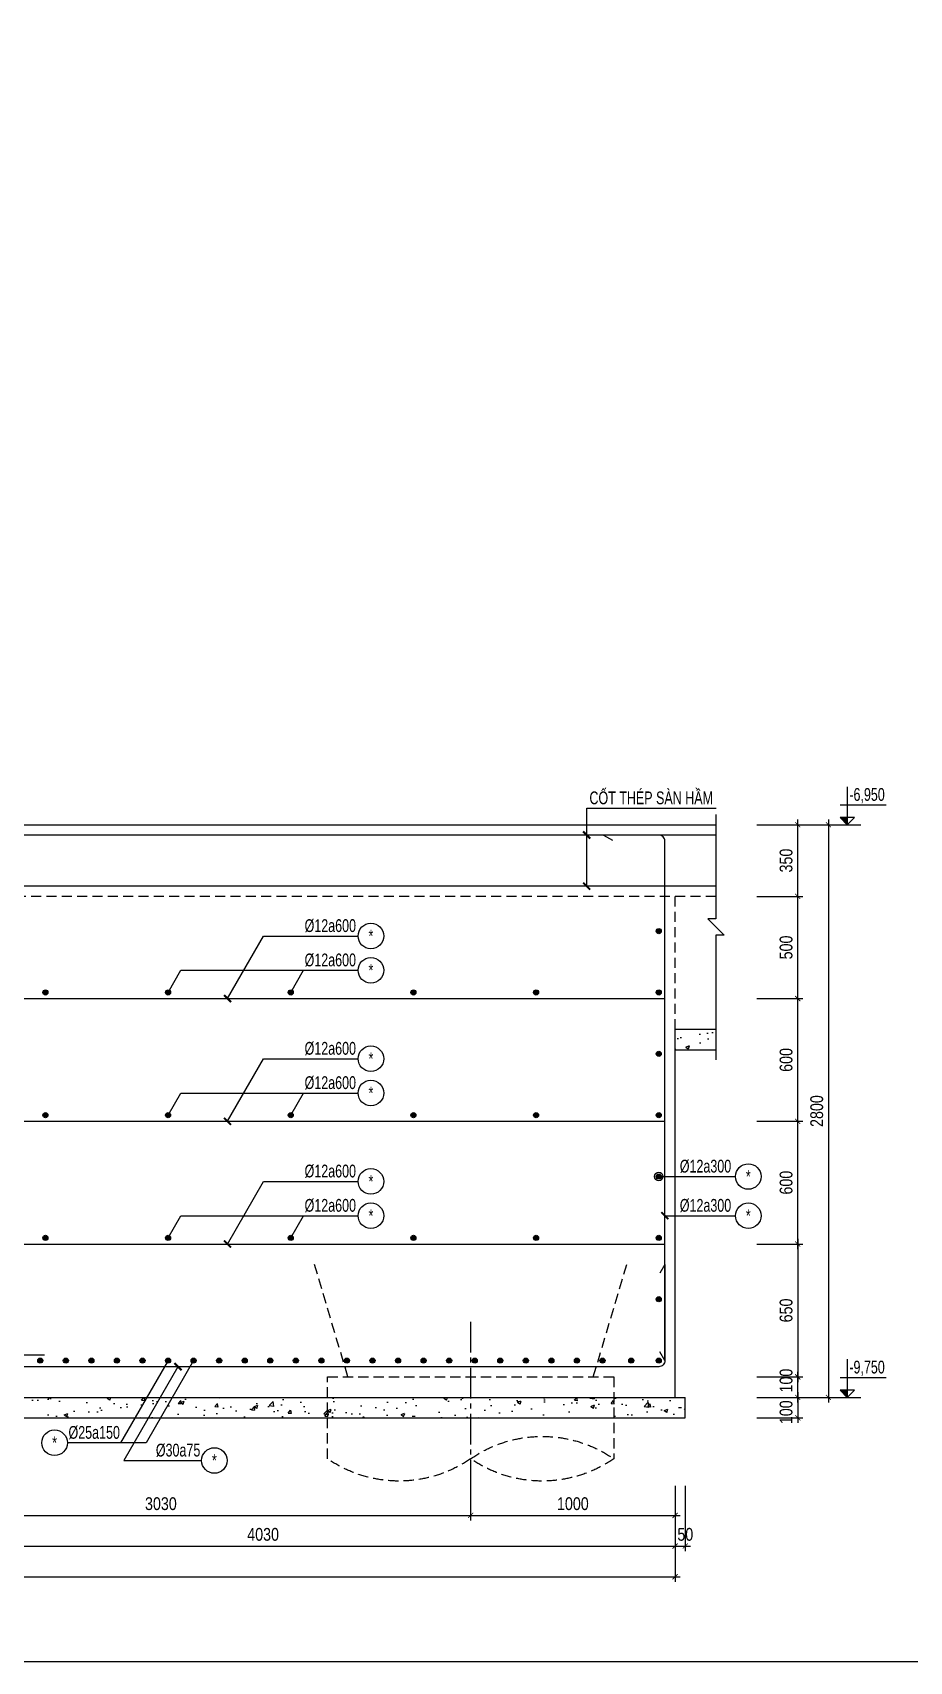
# Model space of a CAD drawing. Extents: x 71 to 2424299, y -14 to 1061502.
# Drawn here: x 1092698 to 1096987, y 486816 to 494781 of the extents above; entities that cross this region are included whole.
import ezdxf
from ezdxf.enums import TextEntityAlignment as Align

# ---------------------------------------------------------------- set-up
doc = ezdxf.new("R2010")
doc.units = 0
doc.header["$LTSCALE"] = 1000
doc.header["$MEASUREMENT"] = 0
doc.header["$PDMODE"] = 3
doc.linetypes.add('CENTER2', pattern=[1.125, 0.75, -0.125, 0.125, -0.125])
doc.linetypes.add('HIDDEN', pattern=[0.375, 0.25, -0.125])
doc.layers.get('0').update_dxf_attribs({"linetype": 'CONTINUOUS'})
doc.layers.get('Defpoints').update_dxf_attribs({"linetype": 'CONTINUOUS'})
for name, color, linetype in [('CDC.01.AXIS', 160, 'CENTER2'), ('CDC.02.DIM', 1, 'CONTINUOUS'), ('CDC.03.BORDER', 3, 'CONTINUOUS'), ('CDC.04.HIDDEN', 8, 'HIDDEN'), ('CDC.05.STEEL', 4, 'CONTINUOUS'), ('CDC.06.TEXT', 2, 'CONTINUOUS'), ('CDC.10.HATCH', 9, 'CONTINUOUS'), ('CDC.11.NOTE', 8, 'CONTINUOUS'), ('CDC.12.PILE', 7, 'CONTINUOUS'), ('CDC.14.STEELNUM', 9, 'CONTINUOUS')]:
    doc.layers.add(name, color=color, linetype=linetype)
doc.styles.add('ARIAL', font='arial.ttf', dxfattribs={"width": 0.8})
doc.dimstyles.new('25', dxfattribs={"dimscale": 25, "dimtxt": 2.5, "dimasz": 1, "dimexe": 1, "dimexo": 0, "dimgap": 1, "dimtad": 1, "dimdec": 0, "dimdsep": 46, "dimtxsty": 'ARIAL', "dimblk": 'ARCHTICK', "dimcen": 1, "dimdle": 1, "dimclrd": 256, "dimclre": 256, "dimclrt": 2, "dimadec": 0, "dimazin": 0, "dimtfac": 0.00072, "dimtdec": 0, "dimtix": 1, "dimtmove": 2, "dimatfit": 3, "dimldrblk": 'ARCHTICK', "dimfxl": 1, "dimtolj": 1, "dimarcsym": 0})

# ---------------------------------------------------------------- blocks, each defined once
blk = doc.blocks.new('_ArchTick')
at = {"color": 0, "linetype": 'ByBlock', "const_width": 0.15}
blk.add_lwpolyline([(-0.5, -0.5), (0.5, 0.5)], dxfattribs=at)
blk = doc.blocks.new('*D1564')
at = {"layer": 'CDC.02.DIM', "lineweight": -2, "transparency": 16777216}
for p, q in [((1091810.5, 487674.5), (1091810.5, 487354.7)), ((1095840.5, 487674.5), (1095840.5, 487354.7)), ((1091785.5, 487379.7), (1095865.5, 487379.7))]:
    blk.add_line(p, q, dxfattribs=at)
at = {"layer": 'Defpoints', "color": 0, "transparency": 16777216}
for p in [(1091810.5, 487674.5), (1095840.5, 487674.5), (1095840.5, 487379.7)]:
    blk.add_point(p, dxfattribs=at)
at = {"layer": 'CDC.02.DIM', "lineweight": -2, "transparency": 16777216, "xscale": 25, "yscale": 25, "zscale": 25, "rotation": 180}
blk.add_blockref('_ArchTick', (1091810.5, 487379.7), dxfattribs=at)
at = {"layer": 'CDC.02.DIM', "lineweight": -2, "transparency": 16777216, "xscale": 25, "yscale": 25, "zscale": 25}
blk.add_blockref('_ArchTick', (1095840.5, 487379.7), dxfattribs=at)
at = {"layer": 'CDC.02.DIM', "color": 2, "transparency": 16777216, "insert": (1093825.5, 487436.6), "char_height": 62.5, "attachment_point": 5, "style": 'ARIAL'}
blk.add_mtext('\\A1;4030', dxfattribs=at)
blk = doc.blocks.new('*D1565')
at = {"layer": 'CDC.02.DIM', "lineweight": -2, "transparency": 16777216}
for p, q in [((1095840.5, 487674.5), (1095840.5, 487354.7)), ((1095890.5, 487674.5), (1095890.5, 487354.7)), ((1095815.5, 487379.7), (1095915.5, 487379.7))]:
    blk.add_line(p, q, dxfattribs=at)
at = {"layer": 'Defpoints', "color": 0, "transparency": 16777216}
for p in [(1095840.5, 487674.5), (1095890.5, 487674.5), (1095890.5, 487379.7)]:
    blk.add_point(p, dxfattribs=at)
at = {"layer": 'CDC.02.DIM', "lineweight": -2, "transparency": 16777216, "xscale": 25, "yscale": 25, "zscale": 25, "rotation": 180}
blk.add_blockref('_ArchTick', (1095840.5, 487379.7), dxfattribs=at)
at = {"layer": 'CDC.02.DIM', "lineweight": -2, "transparency": 16777216, "xscale": 25, "yscale": 25, "zscale": 25}
blk.add_blockref('_ArchTick', (1095890.5, 487379.7), dxfattribs=at)
at = {"layer": 'CDC.02.DIM', "color": 2, "transparency": 16777216, "insert": (1095890.5, 487436.6), "char_height": 62.5, "attachment_point": 5, "style": 'ARIAL'}
blk.add_mtext('\\A1;50', dxfattribs=at)
blk = doc.blocks.new('*D1566')
at = {"layer": 'CDC.02.DIM', "lineweight": -2, "transparency": 16777216}
for p, q in [((1087780.5, 487674.5), (1087780.5, 487204.7)), ((1095840.5, 487674.5), (1095840.5, 487204.7)), ((1087755.5, 487229.7), (1095865.5, 487229.7))]:
    blk.add_line(p, q, dxfattribs=at)
at = {"layer": 'Defpoints', "color": 0, "transparency": 16777216}
for p in [(1087780.5, 487674.5), (1095840.5, 487674.5), (1095840.5, 487229.7)]:
    blk.add_point(p, dxfattribs=at)
at = {"layer": 'CDC.02.DIM', "lineweight": -2, "transparency": 16777216, "xscale": 25, "yscale": 25, "zscale": 25, "rotation": 180}
blk.add_blockref('_ArchTick', (1087780.5, 487229.7), dxfattribs=at)
at = {"layer": 'CDC.02.DIM', "lineweight": -2, "transparency": 16777216, "xscale": 25, "yscale": 25, "zscale": 25}
blk.add_blockref('_ArchTick', (1095840.5, 487229.7), dxfattribs=at)
at = {"layer": 'CDC.02.DIM', "color": 2, "transparency": 16777216, "insert": (1091810.5, 487286.6), "char_height": 62.5, "attachment_point": 5, "style": 'ARIAL'}
blk.add_mtext('\\A1;8060', dxfattribs=at)
blk = doc.blocks.new('*D1568')
at = {"layer": 'CDC.02.DIM', "lineweight": -2, "transparency": 16777216}
for p, q in [((1091810.5, 487674.5), (1091810.5, 487504.7)), ((1094840.5, 487674.5), (1094840.5, 487504.7)), ((1091785.5, 487529.7), (1094865.5, 487529.7))]:
    blk.add_line(p, q, dxfattribs=at)
at = {"layer": 'Defpoints', "color": 0, "transparency": 16777216}
for p in [(1091810.5, 487674.5), (1094840.5, 487674.5), (1094840.5, 487529.7)]:
    blk.add_point(p, dxfattribs=at)
at = {"layer": 'CDC.02.DIM', "lineweight": -2, "transparency": 16777216, "xscale": 25, "yscale": 25, "zscale": 25, "rotation": 180}
blk.add_blockref('_ArchTick', (1091810.5, 487529.7), dxfattribs=at)
at = {"layer": 'CDC.02.DIM', "lineweight": -2, "transparency": 16777216, "xscale": 25, "yscale": 25, "zscale": 25}
blk.add_blockref('_ArchTick', (1094840.5, 487529.7), dxfattribs=at)
at = {"layer": 'CDC.02.DIM', "color": 2, "transparency": 16777216, "insert": (1093325.5, 487586.6), "char_height": 62.5, "attachment_point": 5, "style": 'ARIAL'}
blk.add_mtext('\\A1;3030', dxfattribs=at)
blk = doc.blocks.new('*D1569')
at = {"layer": 'CDC.02.DIM', "lineweight": -2, "transparency": 16777216}
for p, q in [((1096240.5, 488106.8), (1096465.5, 488106.8)), ((1096440.5, 488131.8), (1096440.5, 487981.8)), ((1096240.5, 488006.8), (1096465.5, 488006.8))]:
    blk.add_line(p, q, dxfattribs=at)
at = {"layer": 'Defpoints', "color": 0, "transparency": 16777216}
for p in [(1096240.5, 488106.8), (1096240.5, 488006.8), (1096440.5, 488006.8)]:
    blk.add_point(p, dxfattribs=at)
at = {"layer": 'CDC.02.DIM', "lineweight": -2, "transparency": 16777216, "xscale": 25, "yscale": 25, "zscale": 25}
for p, rotation in [((1096440.5, 488106.8), 90), ((1096440.5, 488006.8), 270)]:
    blk.add_blockref('_ArchTick', p, dxfattribs=dict(at, rotation=rotation))
at = {"layer": 'CDC.02.DIM', "color": 2, "transparency": 16777216, "insert": (1096383.6, 488034.1), "char_height": 62.5, "attachment_point": 5, "rotation": 90, "style": 'ARIAL'}
blk.add_mtext('\\A1;100', dxfattribs=at)
blk = doc.blocks.new('*D1570')
at = {"layer": 'CDC.02.DIM', "lineweight": -2, "transparency": 16777216}
for p, q in [((1096240.5, 488206.8), (1096465.5, 488206.8)), ((1096440.5, 488081.8), (1096440.5, 488231.8)), ((1096240.5, 488106.8), (1096465.5, 488106.8))]:
    blk.add_line(p, q, dxfattribs=at)
at = {"layer": 'Defpoints', "color": 0, "transparency": 16777216}
for p in [(1096240.5, 488206.8), (1096440.5, 488206.8), (1096240.5, 488106.8)]:
    blk.add_point(p, dxfattribs=at)
at = {"layer": 'CDC.02.DIM', "lineweight": -2, "transparency": 16777216, "xscale": 25, "yscale": 25, "zscale": 25}
for p, rotation in [((1096440.5, 488206.8), 90), ((1096440.5, 488106.8), 270)]:
    blk.add_blockref('_ArchTick', p, dxfattribs=dict(at, rotation=rotation))
at = {"layer": 'CDC.02.DIM', "color": 2, "transparency": 16777216, "insert": (1096383.6, 488189), "char_height": 62.5, "attachment_point": 5, "rotation": 90, "style": 'ARIAL'}
blk.add_mtext('\\A1;100', dxfattribs=at)
blk = doc.blocks.new('*D1571')
at = {"layer": 'CDC.02.DIM', "lineweight": -2, "transparency": 16777216}
for p, q in [((1096240.5, 489456.8), (1096465.5, 489456.8)), ((1096440.5, 488831.8), (1096440.5, 489481.8)), ((1096240.5, 488856.8), (1096465.5, 488856.8))]:
    blk.add_line(p, q, dxfattribs=at)
at = {"layer": 'Defpoints', "color": 0, "transparency": 16777216}
for p in [(1096240.5, 489456.8), (1096440.5, 489456.8), (1096240.5, 488856.8)]:
    blk.add_point(p, dxfattribs=at)
at = {"layer": 'CDC.02.DIM', "lineweight": -2, "transparency": 16777216, "xscale": 25, "yscale": 25, "zscale": 25}
for p, rotation in [((1096440.5, 489456.8), 90), ((1096440.5, 488856.8), 270)]:
    blk.add_blockref('_ArchTick', p, dxfattribs=dict(at, rotation=rotation))
at = {"layer": 'CDC.02.DIM', "color": 2, "transparency": 16777216, "insert": (1096383.6, 489156.8), "char_height": 62.5, "attachment_point": 5, "rotation": 90, "style": 'ARIAL'}
blk.add_mtext('\\A1;600', dxfattribs=at)
blk = doc.blocks.new('*D1572')
at = {"layer": 'CDC.02.DIM', "lineweight": -2, "transparency": 16777216}
for p, q in [((1096240.5, 490056.8), (1096465.5, 490056.8)), ((1096440.5, 489431.8), (1096440.5, 490081.8)), ((1096240.5, 489456.8), (1096465.5, 489456.8))]:
    blk.add_line(p, q, dxfattribs=at)
at = {"layer": 'Defpoints', "color": 0, "transparency": 16777216}
for p in [(1096240.5, 490056.8), (1096440.5, 490056.8), (1096240.5, 489456.8)]:
    blk.add_point(p, dxfattribs=at)
at = {"layer": 'CDC.02.DIM', "lineweight": -2, "transparency": 16777216, "xscale": 25, "yscale": 25, "zscale": 25}
for p, rotation in [((1096440.5, 490056.8), 90), ((1096440.5, 489456.8), 270)]:
    blk.add_blockref('_ArchTick', p, dxfattribs=dict(at, rotation=rotation))
at = {"layer": 'CDC.02.DIM', "color": 2, "transparency": 16777216, "insert": (1096383.6, 489756.8), "char_height": 62.5, "attachment_point": 5, "rotation": 90, "style": 'ARIAL'}
blk.add_mtext('\\A1;600', dxfattribs=at)
blk = doc.blocks.new('*D1573')
at = {"layer": 'CDC.02.DIM', "lineweight": -2, "transparency": 16777216}
for p, q in [((1096440.5, 490031.8), (1096440.5, 490581.8)), ((1096240.5, 490556.8), (1096465.5, 490556.8)), ((1096240.5, 490056.8), (1096465.5, 490056.8))]:
    blk.add_line(p, q, dxfattribs=at)
at = {"layer": 'Defpoints', "color": 0, "transparency": 16777216}
for p in [(1096240.5, 490556.8), (1096440.5, 490556.8), (1096240.5, 490056.8)]:
    blk.add_point(p, dxfattribs=at)
at = {"layer": 'CDC.02.DIM', "lineweight": -2, "transparency": 16777216, "xscale": 25, "yscale": 25, "zscale": 25}
for p, rotation in [((1096440.5, 490556.8), 90), ((1096440.5, 490056.8), 270)]:
    blk.add_blockref('_ArchTick', p, dxfattribs=dict(at, rotation=rotation))
at = {"layer": 'CDC.02.DIM', "color": 2, "transparency": 16777216, "insert": (1096383.6, 490306.8), "char_height": 62.5, "attachment_point": 5, "rotation": 90, "style": 'ARIAL'}
blk.add_mtext('\\A1;500', dxfattribs=at)
blk = doc.blocks.new('*D1574')
at = {"layer": 'CDC.02.DIM', "lineweight": -2, "transparency": 16777216}
for p, q in [((1096240.5, 490906.8), (1096465.5, 490906.8)), ((1096440.5, 490531.8), (1096440.5, 490931.8)), ((1096240.5, 490556.8), (1096465.5, 490556.8))]:
    blk.add_line(p, q, dxfattribs=at)
at = {"layer": 'Defpoints', "color": 0, "transparency": 16777216}
for p in [(1096240.5, 490906.8), (1096440.5, 490906.8), (1096240.5, 490556.8)]:
    blk.add_point(p, dxfattribs=at)
at = {"layer": 'CDC.02.DIM', "lineweight": -2, "transparency": 16777216, "xscale": 25, "yscale": 25, "zscale": 25}
for p, rotation in [((1096440.5, 490906.8), 90), ((1096440.5, 490556.8), 270)]:
    blk.add_blockref('_ArchTick', p, dxfattribs=dict(at, rotation=rotation))
at = {"layer": 'CDC.02.DIM', "color": 2, "transparency": 16777216, "insert": (1096383.6, 490731.8), "char_height": 62.5, "attachment_point": 5, "rotation": 90, "style": 'ARIAL'}
blk.add_mtext('\\A1;350', dxfattribs=at)
blk = doc.blocks.new('*D1575')
at = {"layer": 'CDC.02.DIM', "lineweight": -2, "transparency": 16777216}
for p, q in [((1096240.5, 490906.8), (1096615.5, 490906.8)), ((1096590.5, 490931.8), (1096590.5, 488081.8)), ((1096240.5, 488106.8), (1096615.5, 488106.8))]:
    blk.add_line(p, q, dxfattribs=at)
at = {"layer": 'Defpoints', "color": 0, "transparency": 16777216}
for p in [(1096240.5, 490906.8), (1096240.5, 488106.8), (1096590.5, 488106.8)]:
    blk.add_point(p, dxfattribs=at)
at = {"layer": 'CDC.02.DIM', "lineweight": -2, "transparency": 16777216, "xscale": 25, "yscale": 25, "zscale": 25}
for p, rotation in [((1096590.5, 490906.8), 90), ((1096590.5, 488106.8), 270)]:
    blk.add_blockref('_ArchTick', p, dxfattribs=dict(at, rotation=rotation))
at = {"layer": 'CDC.02.DIM', "color": 2, "transparency": 16777216, "insert": (1096533.6, 489506.8), "char_height": 62.5, "attachment_point": 5, "rotation": 90, "style": 'ARIAL'}
blk.add_mtext('\\A1;2800', dxfattribs=at)
blk = doc.blocks.new('*D1576')
at = {"layer": 'CDC.02.DIM', "lineweight": -2, "transparency": 16777216}
for p, q in [((1096240.5, 488856.8), (1096465.5, 488856.8)), ((1096440.5, 488881.8), (1096440.5, 488181.8)), ((1096240.5, 488206.8), (1096465.5, 488206.8))]:
    blk.add_line(p, q, dxfattribs=at)
at = {"layer": 'Defpoints', "color": 0, "transparency": 16777216}
for p in [(1096240.5, 488856.8), (1096240.5, 488206.8), (1096440.5, 488206.8)]:
    blk.add_point(p, dxfattribs=at)
at = {"layer": 'CDC.02.DIM', "lineweight": -2, "transparency": 16777216, "xscale": 25, "yscale": 25, "zscale": 25}
for p, rotation in [((1096440.5, 488856.8), 90), ((1096440.5, 488206.8), 270)]:
    blk.add_blockref('_ArchTick', p, dxfattribs=dict(at, rotation=rotation))
at = {"layer": 'CDC.02.DIM', "color": 2, "transparency": 16777216, "insert": (1096383.6, 488531.8), "char_height": 62.5, "attachment_point": 5, "rotation": 90, "style": 'ARIAL'}
blk.add_mtext('\\A1;650', dxfattribs=at)
blk = doc.blocks.new('C1400K')
at = {"layer": 'CDC.01.AXIS', "ltscale": 0.2}
blk.add_line((0, 270.1), (0, -574.3), dxfattribs=at)
at = {"layer": 'CDC.04.HIDDEN', "ltscale": 0.2}
for p, q in [((-600, 0), (-763.4, 550)), ((600, 0), (763.4, 550))]:
    blk.add_line(p, q, dxfattribs=at)
blk.add_lwpolyline([(700, -400), (700, 0), (-700, 0), (-700, -400)], dxfattribs=at)
blk.add_lwpolyline([(700, -400, -0.311974), (0, -400, 0.311974), (-700, -400, 0.311974), (0, -400, 0.36397)], format="xyb", dxfattribs=at)
blk = doc.blocks.new('*D1707')
at = {"layer": 'CDC.02.DIM', "lineweight": -2, "transparency": 16777216}
for p, q in [((1094840.5, 487674.5), (1094840.5, 487504.7)), ((1095840.5, 487674.5), (1095840.5, 487504.7)), ((1094815.5, 487529.7), (1095865.5, 487529.7))]:
    blk.add_line(p, q, dxfattribs=at)
at = {"layer": 'Defpoints', "color": 0, "transparency": 16777216}
for p in [(1094840.5, 487674.5), (1095840.5, 487674.5), (1095840.5, 487529.7)]:
    blk.add_point(p, dxfattribs=at)
at = {"layer": 'CDC.02.DIM', "lineweight": -2, "transparency": 16777216, "xscale": 25, "yscale": 25, "zscale": 25, "rotation": 180}
blk.add_blockref('_ArchTick', (1094840.5, 487529.7), dxfattribs=at)
at = {"layer": 'CDC.02.DIM', "lineweight": -2, "transparency": 16777216, "xscale": 25, "yscale": 25, "zscale": 25}
blk.add_blockref('_ArchTick', (1095840.5, 487529.7), dxfattribs=at)
at = {"layer": 'CDC.02.DIM', "color": 2, "transparency": 16777216, "insert": (1095340.5, 487586.6), "char_height": 62.5, "attachment_point": 5, "style": 'ARIAL'}
blk.add_mtext('\\A1;1000', dxfattribs=at)
blk = doc.blocks.new('34')
at = {"color": 4, "elevation": 0}
blk.add_lwpolyline([(1087304.3, 521742.8), (1107165, 521742.8), (1107165, 536023), (1087304.3, 536023)], close=True, dxfattribs=at)

msp = doc.modelspace()

# ---------------------------------------------------------------- hatches: boundary and pattern name
at = {"layer": 'CDC.10.HATCH'}
h = msp.add_hatch(dxfattribs=at)
h.set_pattern_fill('AR-CONC', color=256, scale=25, style=0)
h.set_pattern_definition([(50, (-65682.96, -20849.44), (179.315046, -15.688034), [18.75, -206.25]), (355, (-65682.96, -20849.44), (-34.687833, 188.048033), [15, -165]), (100.4514, (-65668.02, -20850.75), (144.627345, 172.359886), [15.935047, -175.285528]), (46.1842, (-65682.96, -20799.44), (266.810262, -41.379754), [28.125, -309.375]), (96.6356, (-65660.72, -20802.9), (233.665676, 243.52947), [23.90257, -262.92825]), (351.1842, (-65682.96, -20799.44), (233.665486, 243.52965), [22.5, -247.5]), (21, (-65657.96, -20811.94), (149.226763, -100.654723), [18.75, -206.25]), (326, (-65657.96, -20811.94), (60.828833, 181.28751), [15, -165]), (71.4514, (-65645.52, -20820.33), (210.055657, 80.632624), [15.935047, -175.285528]), (37.5, (-65682.96, -20849.44), (3.0399638, 83.2234635), [0, -163, 0, -167.5, 0, -165.625]), (7.5, (-65682.96, -20849.44), (65.7673844, 98.602928), [0, -95.5, 0, -159.25, 0, -63.125]), (327.5, (-65738.71, -20849.44), (133.455609, -5.638718), [0, -62.5, 0, -195, 0, -258.75]), (317.5, (-65763.71, -20849.44), (145.796542, 25.026246), [0, -81.25, 0, -129.5, 0, -183.75])])
h.paths.add_polyline_path([(1096040.51, 489906.76), (1095840.51, 489906.76), (1095840.51, 489806.76), (1096040.51, 489806.76)])
h = msp.add_hatch(dxfattribs=at)
h.set_pattern_fill('AR-CONC', color=256, scale=25, style=0)
h.set_pattern_definition([(50, (417.19, -42383.04), (179.315046, -15.688034), [18.75, -206.25]), (355, (417.19, -42383.04), (-34.687833, 188.048033), [15, -165]), (100.4514, (432.13, -42384.35), (144.627345, 172.359886), [15.935047, -175.285528]), (46.1842, (417.19, -42333.04), (266.810262, -41.379754), [28.125, -309.375]), (96.6356, (439.42, -42336.5), (233.665676, 243.52947), [23.90257, -262.92825]), (351.1842, (417.2, -42333.04), (233.665486, 243.52965), [22.5, -247.5]), (21, (442.19, -42345.54), (149.226763, -100.654723), [18.75, -206.25]), (326, (442.19, -42345.54), (60.828833, 181.28751), [15, -165]), (71.4514, (454.62, -42353.93), (210.055657, 80.632624), [15.935047, -175.285528]), (37.5, (417.19, -42383.045), (3.0399638, 83.2234635), [0, -163, 0, -167.5, 0, -165.625]), (7.5, (417.19, -42383.045), (65.7673844, 98.602928), [0, -95.5, 0, -159.25, 0, -63.125]), (327.5, (361.44, -42383.045), (133.455609, -5.638718), [0, -62.5, 0, -195, 0, -258.75]), (317.5, (336.44, -42383.04), (145.796542, 25.026246), [0, -81.25, 0, -129.5, 0, -183.75])])
h.paths.add_polyline_path([(1094140.5, 488106.76), (1092510.52, 488106.76), (1092510.52, 488006.76), (1094140.5, 488006.76)])
h.paths.add_polyline_path([(1094840.5, 488106.76), (1094140.5, 488106.76), (1094140.5, 488006.76), (1094840.5, 488006.76)])
h.paths.add_polyline_path([(1095540.5, 488106.76), (1094840.5, 488106.76), (1094840.5, 488006.76), (1095540.5, 488006.76)])
h.paths.add_polyline_path([(1095890.51, 488006.76), (1095890.51, 488106.76), (1095540.5, 488106.76), (1095540.5, 488006.76)])
at = {"layer": 'CDC.11.NOTE'}
for points in [[(1096682.68, 490941.76), (1096647.68, 490941.76), (1096682.68, 490906.76)], [(1096682.68, 488141.76), (1096647.68, 488141.76), (1096682.68, 488106.76)]]:
    msp.add_hatch(color=256, dxfattribs=at).paths.add_polyline_path(points)

# ---------------------------------------------------------------- linework, layer by layer
at = {"layer": 'CDC.03.BORDER'}
for p, q in [((1092610.52, 490906.76), (1096040.51, 490906.76)), ((1095840.51, 488106.76), (1095840.51, 489906.76)), ((1095840.51, 489906.76), (1096040.51, 489906.76))]:
    msp.add_line(p, q, dxfattribs=at)
at = {"layer": 'CDC.04.HIDDEN', "ltscale": 0.2}
for p, q in [((1096040.51, 490556.76), (1092060.52, 490556.76)), ((1095840.51, 489906.76), (1095840.51, 490556.76))]:
    msp.add_line(p, q, dxfattribs=at)
at = {"layer": 'CDC.05.STEEL', "ltscale": 0.3}
for p, q in [((1096040.51, 490856.76), (1087580.53, 490856.76)), ((1095490.51, 490856.76), (1095533.81, 490831.76)), ((1096040.51, 490606.76), (1087580.53, 490606.76)), ((1087830.53, 490056.76), (1095790.51, 490056.76)), ((1087830.53, 489456.76), (1095790.51, 489456.76)), ((1087830.53, 488856.76), (1095790.51, 488856.76)), ((1095790.51, 488756.76), (1095765.51, 488713.46)), ((1095790.51, 488286.76), (1095765.51, 488330.06))]:
    msp.add_line(p, q, dxfattribs=at)
at = {"layer": 'CDC.05.STEEL', "ltscale": 0.3, "elevation": 0}
for points in [[(1092755.52, 488313.76), (1092585.52, 488313.76, -0.4142136), (1092555.52, 488343.76), (1092555.52, 492296.76)], [(1095790.51, 488286.76), (1095790.51, 490826.76, 0.4142136), (1095760.51, 490856.76), (1095490.51, 490856.76)], [(1095790.51, 488756.76), (1095790.51, 488286.76, -0.4142136), (1095760.51, 488256.76), (1087860.53, 488256.76, -0.4142136), (1087830.53, 488286.76), (1087830.53, 488756.76)]]:
    msp.add_lwpolyline(points, format="xyb", dxfattribs=at)
at = {"layer": 'CDC.05.STEEL', "const_width": 12.3, "elevation": 0}
for points in [[(1095760.51, 490392.92, -1), (1095760.51, 490380.61, -1)], [(1092760.51, 490092.92, -1), (1092760.51, 490080.61, -1)], [(1093360.51, 490092.92, -1), (1093360.51, 490080.61, -1)], [(1093960.51, 490092.92, -1), (1093960.51, 490080.61, -1)], [(1094560.51, 490092.92, -1), (1094560.51, 490080.61, -1)], [(1095160.51, 490092.92, -1), (1095160.51, 490080.61, -1)], [(1095760.51, 490092.92, -1), (1095760.51, 490080.61, -1)], [(1095760.51, 489792.92, -1), (1095760.51, 489780.61, -1)], [(1092760.51, 489492.92, -1), (1092760.51, 489480.61, -1)], [(1093360.51, 489492.92, -1), (1093360.51, 489480.61, -1)], [(1093960.51, 489492.92, -1), (1093960.51, 489480.61, -1)], [(1094560.51, 489492.92, -1), (1094560.51, 489480.61, -1)], [(1095160.51, 489492.92, -1), (1095160.51, 489480.61, -1)], [(1095760.51, 489492.92, -1), (1095760.51, 489480.61, -1)], [(1095760.51, 489192.92, -1), (1095760.51, 489180.61, -1)], [(1092760.51, 488892.92, -1), (1092760.51, 488880.61, -1)], [(1093360.51, 488892.92, -1), (1093360.51, 488880.61, -1)], [(1093960.51, 488892.92, -1), (1093960.51, 488880.61, -1)], [(1094560.51, 488892.92, -1), (1094560.51, 488880.61, -1)], [(1095160.51, 488892.92, -1), (1095160.51, 488880.61, -1)], [(1095760.51, 488892.92, -1), (1095760.51, 488880.61, -1)], [(1095760.51, 488592.92, -1), (1095760.51, 488580.61, -1)], [(1092735.53, 488292.92, 1), (1092735.53, 488280.61, 1)], [(1092860.53, 488292.92, 1), (1092860.53, 488280.61, 1)], [(1092985.53, 488292.92, 1), (1092985.53, 488280.61, 1)], [(1093110.53, 488292.92, 1), (1093110.53, 488280.61, 1)], [(1093235.53, 488292.92, 1), (1093235.53, 488280.61, 1)], [(1093360.53, 488292.92, 1), (1093360.53, 488280.61, 1)], [(1093485.53, 488292.92, 1), (1093485.53, 488280.61, 1)], [(1093610.53, 488292.92, 1), (1093610.53, 488280.61, 1)], [(1093735.53, 488292.92, 1), (1093735.53, 488280.61, 1)], [(1093860.53, 488292.92, 1), (1093860.53, 488280.61, 1)], [(1093985.53, 488292.92, 1), (1093985.53, 488280.61, 1)], [(1094110.53, 488292.92, 1), (1094110.53, 488280.61, 1)], [(1094235.53, 488292.92, 1), (1094235.53, 488280.61, 1)], [(1094360.53, 488292.92, 1), (1094360.53, 488280.61, 1)], [(1094485.53, 488292.92, 1), (1094485.53, 488280.61, 1)], [(1094610.53, 488292.92, 1), (1094610.53, 488280.61, 1)], [(1094735.53, 488292.92, 1), (1094735.53, 488280.61, 1)], [(1094860.53, 488292.92, 1), (1094860.53, 488280.61, 1)], [(1094985.53, 488292.92, 1), (1094985.53, 488280.61, 1)], [(1095110.53, 488292.92, 1), (1095110.53, 488280.61, 1)], [(1095235.53, 488292.92, 1), (1095235.53, 488280.61, 1)], [(1095360.53, 488292.92, 1), (1095360.53, 488280.61, 1)], [(1095485.53, 488292.92, 1), (1095485.53, 488280.61, 1)], [(1095626.08, 488292.92, 1), (1095626.08, 488280.61, 1)], [(1095760.51, 488292.92, -1), (1095760.51, 488280.61, -1)]]:
    msp.add_lwpolyline(points, format="xyb", close=True, dxfattribs=at)
at = {"layer": 'CDC.05.STEEL'}
for centre in [(1095760.51, 490386.76), (1092760.51, 490086.76), (1093360.51, 490086.76), (1093960.51, 490086.76), (1094560.51, 490086.76), (1095160.51, 490086.76), (1095760.51, 490086.76), (1095760.51, 489786.76), (1092760.51, 489486.76), (1093360.51, 489486.76), (1093960.51, 489486.76), (1094560.51, 489486.76), (1095160.51, 489486.76), (1095760.51, 489486.76), (1095760.51, 489186.76), (1092760.51, 488886.76), (1093360.51, 488886.76), (1093960.51, 488886.76), (1094560.51, 488886.76), (1095160.51, 488886.76), (1095760.51, 488886.76), (1095760.51, 488586.76), (1092735.53, 488286.76), (1092860.53, 488286.76), (1092985.53, 488286.76), (1093110.53, 488286.76), (1093235.53, 488286.76), (1093360.53, 488286.76), (1093485.53, 488286.76), (1093610.53, 488286.76), (1093735.53, 488286.76), (1093860.53, 488286.76), (1093985.53, 488286.76), (1094110.53, 488286.76), (1094235.53, 488286.76), (1094360.53, 488286.76), (1094485.53, 488286.76), (1094610.53, 488286.76), (1094735.53, 488286.76), (1094860.53, 488286.76), (1094985.53, 488286.76), (1095110.53, 488286.76), (1095235.53, 488286.76), (1095360.53, 488286.76), (1095485.53, 488286.76), (1095626.08, 488286.76), (1095760.51, 488286.76)]:
    msp.add_circle(centre, 12.53, dxfattribs=at)
at = {"layer": 'CDC.11.NOTE'}
for p, q in [((1096682.68, 491093.06), (1096682.68, 490906.76)), ((1096647.87, 491004.25), (1096872.93, 491004.25)), ((1096615.51, 490906.76), (1096749.84, 490906.76)), ((1095840.51, 489806.76), (1096040.51, 489806.76)), ((1095760.51, 489186.76), (1096136.01, 489186.76)), ((1095790.51, 488995.05), (1096136.01, 488995.05)), ((1096682.68, 488293.06), (1096682.68, 488106.76)), ((1096647.87, 488204.25), (1096872.93, 488204.25)), ((1092510.52, 488106.76), (1095890.51, 488106.76)), ((1095890.51, 488006.76), (1095890.51, 488106.76)), ((1096615.51, 488106.76), (1096749.84, 488106.76)), ((1092510.52, 488006.76), (1095890.51, 488006.76))]:
    msp.add_line(p, q, dxfattribs=at)
at = {"layer": 'CDC.11.NOTE', "elevation": 0}
for points in [[(1095408.05, 490606.76), (1095408.05, 490987.65), (1096041.71, 490987.65)], [(1096040.51, 490956.76), (1096040.51, 490446.76), (1096000.51, 490446.76), (1096080.51, 490366.76), (1096040.51, 490366.76), (1096040.51, 489756.76)], [(1096647.68, 490941.76), (1096682.68, 490906.76), (1096717.68, 490941.76), (1096647.68, 490941.76)], [(1093651.37, 490056.76), (1093828.1, 490362.87), (1094290.22, 490362.87)], [(1093360.51, 490086.76), (1093423.03, 490195.05), (1094290.22, 490195.05)], [(1093960.51, 490086.76), (1094023.03, 490195.05), (1094290.22, 490195.05)], [(1093651.37, 489456.76), (1093828.1, 489762.87), (1094290.22, 489762.87)], [(1093360.51, 489486.76), (1093423.03, 489595.05), (1094290.22, 489595.05)], [(1093960.51, 489486.76), (1094023.03, 489595.05), (1094290.22, 489595.05)], [(1093651.37, 488856.76), (1093828.1, 489162.87), (1094290.22, 489162.87)], [(1093360.51, 488886.76), (1093423.03, 488995.05), (1094290.22, 488995.05)], [(1093960.51, 488886.76), (1094023.03, 488995.05), (1094290.22, 488995.05)], [(1093360.53, 488286.76), (1093128.47, 487884.82), (1092867.97, 487884.82)], [(1093484.93, 488286.76), (1093252.87, 487884.82), (1092867.97, 487884.82)], [(1093409.06, 488256.76), (1093144.29, 487798.16), (1093524.71, 487798.16)], [(1096647.68, 488141.76), (1096682.68, 488106.76), (1096717.68, 488141.76), (1096647.68, 488141.76)]]:
    msp.add_lwpolyline(points, dxfattribs=at)
at = {"layer": 'CDC.11.NOTE', "const_width": 10, "elevation": 0}
for points in [[(1095390.88, 490873.93), (1095425.21, 490839.6)], [(1095390.88, 490623.93), (1095425.21, 490589.6)], [(1093634.21, 490073.93), (1093668.53, 490039.6)], [(1093634.21, 489473.93), (1093668.53, 489439.6)], [(1095773.35, 489012.22), (1095807.67, 488977.89)], [(1093634.21, 488873.93), (1093668.53, 488839.6)], [(1093391.9, 488273.93), (1093426.23, 488239.6)]]:
    msp.add_lwpolyline(points, dxfattribs=at)
at = {"layer": 'CDC.11.NOTE'}
msp.add_circle((1095760.51, 489186.76), 20.61, dxfattribs=at)
at = {"layer": 'CDC.14.STEELNUM'}
for centre in [(1094352.72, 490362.87), (1094352.72, 490195.05), (1094352.72, 489762.87), (1094352.72, 489595.05), (1094352.72, 489162.87), (1096198.51, 489186.76), (1094352.72, 488995.05), (1096198.51, 488995.05), (1092805.47, 487884.82), (1093587.21, 487798.16)]:
    msp.add_circle(centre, 62.5, dxfattribs=at)

# ---------------------------------------------------------------- block references
at = {"layer": 'CDC.03.BORDER'}
msp.add_blockref('34', (0, -34927.16), dxfattribs=at)
at = {"layer": 'CDC.12.PILE', "xscale": -1}
msp.add_blockref('C1400K', (1094840.5, 488206.76), dxfattribs=at)

# ---------------------------------------------------------------- texts
at = {"layer": 'CDC.06.TEXT', "style": 'ARIAL', "width": 0.7}
for s, p in [('CỐT THÉP SÀN HẦM', (1095723.76, 491038.43)), ('-6,950', (1096779.49, 491055.02)), ('%%C12a600', (1094154.11, 490413.64)), ('%%C12a600', (1094154.11, 490245.83)), ('%%C12a600', (1094154.11, 489813.64)), ('%%C12a600', (1094154.11, 489645.83)), ('%%C12a600', (1094154.11, 489213.64)), ('%%C12a300', (1095989.3, 489237.53)), ('%%C12a600', (1094154.11, 489045.83)), ('%%C12a300', (1095989.3, 489045.83)), ('-9,750', (1096779.49, 488255.02)), ('%%C25a150', (1092999.38, 487935.59)), ('%%C30a75', (1093409.63, 487848.93))]:
    msp.add_text(s, height=62.5, dxfattribs=at).set_placement(p, align=Align.MIDDLE_CENTER)
at = {"layer": 'CDC.14.STEELNUM', "style": 'ARIAL', "width": 0.7}
for p in [(1094352.72, 490362.87), (1094352.72, 490195.05), (1094352.72, 489762.87), (1094352.72, 489595.05), (1096198.48, 489186.76), (1094352.72, 489162.87), (1094352.72, 488995.05), (1096198.48, 488995.05), (1092805.47, 487884.82), (1093587.21, 487798.16)]:
    msp.add_text('*', height=62.5, dxfattribs=at).set_placement(p, align=Align.MIDDLE_CENTER)

# ---------------------------------------------------------------- dimensions: what is measured, and where the dimension line sits
at = {"layer": 'CDC.02.DIM'}
for base, p1, p2, picture, middle in [((1096440.51, 490906.76), (1096240.51, 490556.76), (1096240.51, 490906.76), '*D1574', (1096383.58, 490731.76)), ((1096590.51, 488106.76), (1096240.51, 490906.76), (1096240.51, 488106.76), '*D1575', (1096533.6, 489506.76)), ((1096440.51, 490556.76), (1096240.51, 490056.76), (1096240.51, 490556.76), '*D1573', (1096383.6, 490306.76)), ((1096440.51, 490056.76), (1096240.51, 489456.76), (1096240.51, 490056.76), '*D1572', (1096383.6, 489756.76)), ((1096440.51, 489456.76), (1096240.51, 488856.76), (1096240.51, 489456.76), '*D1571', (1096383.6, 489156.76)), ((1096440.51, 488206.76), (1096240.51, 488856.76), (1096240.51, 488206.76), '*D1576', (1096383.6, 488531.76))]:
    dim = msp.add_linear_dim(base=base, p1=p1, p2=p2, angle=90, dimstyle='25', dxfattribs=at)
    dim.commit()
    dim.dimension.update_dxf_attribs({"geometry": picture, "text_midpoint": middle})
for base, p2, picture, middle in [((1096440.51, 488206.76), (1096240.51, 488206.76), '*D1570', (1096383.6, 488189.04)), ((1096440.51, 488006.76), (1096240.51, 488006.76), '*D1569', (1096383.6, 488034.06))]:
    dim = msp.add_linear_dim(base=base, p1=(1096240.51, 488106.76), p2=p2, angle=90, dimstyle='25', dxfattribs=at)
    dim.commit()
    dim.dimension.update_dxf_attribs({"geometry": picture, "text_midpoint": middle, "dimtype": 160})
for base, p1, p2, picture, middle in [((1095840.51, 487229.65), (1087780.53, 487674.48), (1095840.51, 487674.48), '*D1566', (1091810.52, 487286.56)), ((1095840.51, 487379.65), (1091810.52, 487674.48), (1095840.51, 487674.48), '*D1564', (1093825.52, 487436.58)), ((1094840.5, 487529.65), (1091810.52, 487674.48), (1094840.5, 487674.48), '*D1568', (1093325.51, 487586.58)), ((1095840.51, 487529.65), (1094840.5, 487674.48), (1095840.51, 487674.48), '*D1707', (1095340.51, 487586.56))]:
    dim = msp.add_linear_dim(base=base, p1=p1, p2=p2, dimstyle='25', dxfattribs=at)
    dim.commit()
    dim.dimension.update_dxf_attribs({"geometry": picture, "text_midpoint": middle})
dim = msp.add_linear_dim(base=(1095890.51, 487379.65), p1=(1095840.51, 487674.48), p2=(1095890.51, 487674.48), dimstyle='25', dxfattribs=at)
dim.commit()
dim.dimension.update_dxf_attribs({"geometry": '*D1565', "text_midpoint": (1095890.51, 487436.56), "dimtype": 160})

doc.saveas('drawing.dxf')
